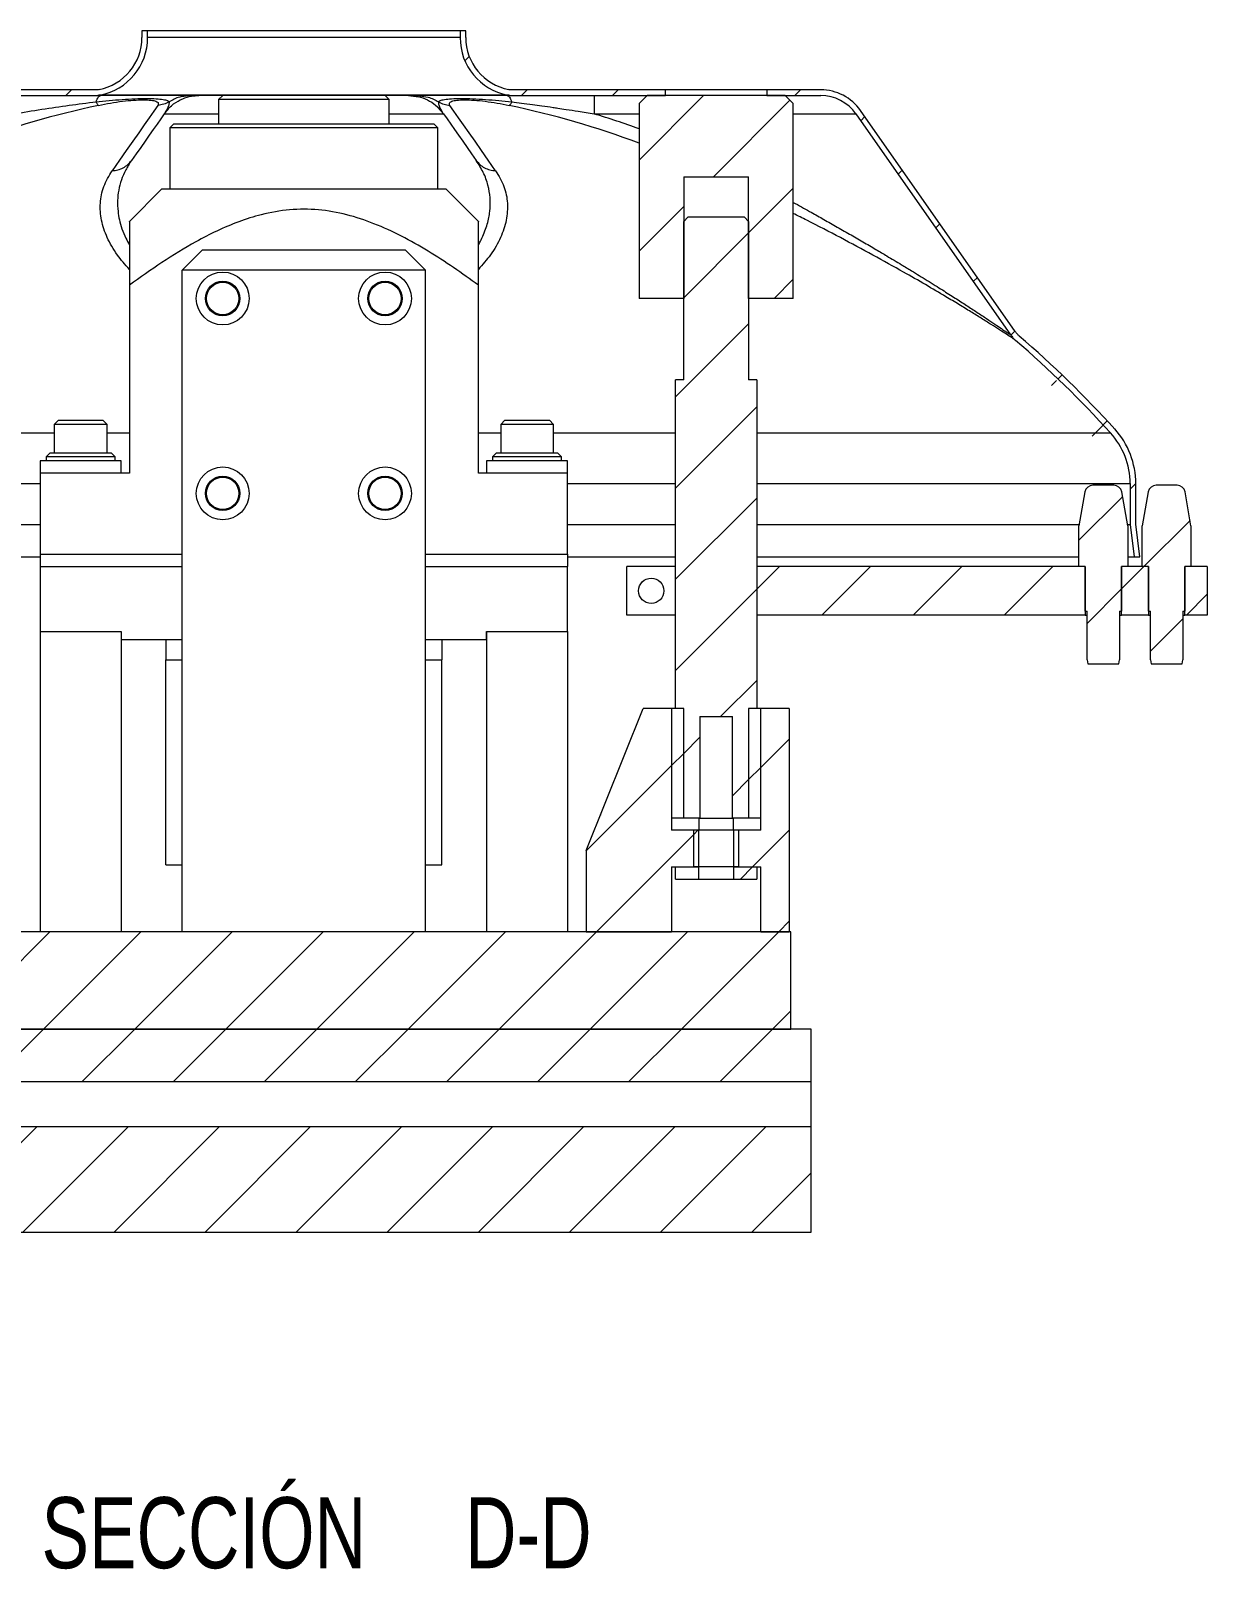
# Model space of a CAD drawing. Header units: millimetres. Extents: x -21 to 4031, y 177 to 2811.
# Drawn here: x 3164.3 to 3454.2, y 830.2 to 1209.2 of the extents above; entities that cross this region are included whole.
import ezdxf

# ---------------------------------------------------------------- set-up
doc = ezdxf.new("R2010")
doc.units = ezdxf.units.MM
doc.styles.add('SLDTEXTSTYLE0', font='TXT', dxfattribs={"width": 0.75})
pattern_1 = [(45, (-1206.173, -828.564), (-11.22532, 11.22532), [])]

# ---------------------------------------------------------------- blocks, each defined once
blk = doc.blocks.new('SW_NOTE_5')
at = {"color": 0, "linetype": 'Continuous', "lineweight": 0, "char_height": 3.5, "attachment_point": 2, "style": 'SLDTEXTSTYLE0'}
for s, insert in [('SECCIÓN', (10.445, 4.512)), ('D-D', (26.44, 4.512))]:
    blk.add_mtext(s, dxfattribs=dict(at, insert=insert))

msp = doc.modelspace()

# ---------------------------------------------------------------- hatches: boundary and pattern name
at = {"linetype": 'Continuous', "lineweight": 0}
h = msp.add_hatch(dxfattribs=at)
h.set_pattern_fill('ANSI31', scale=5, style=0)
h.set_pattern_definition(pattern_1)
edge = h.paths.add_edge_path(flags=0)
edge.add_spline(control_points=[(3056.33, 1135.12), (3056.19, 1134.91), (3056.03, 1134.72), (3055.87, 1134.54), (3055.78, 1134.45), (3055.7, 1134.35), (3055.61, 1134.27), (3055.52, 1134.18), (3055.42, 1134.09), (3055.33, 1134.01)], knot_values=[0, 0, 0, 0, 0.000739, 0.000739, 0.000739, 0.001113, 0.001113, 0.001113, 0.001489, 0.001489, 0.001489, 0.001489], weights=[1, 1, 1, 1, 1, 1, 1, 1, 1, 1], degree=3, periodic=0)
edge.add_arc((3231.62, 929.51), 270, 130.764, 137.7314)
edge.add_arc((3046.62, 1097.67), 20, 137.7314, 180)
edge.add_line((3026.62, 1097.67), (3026.62, 1087.67))
edge.add_line((3026.62, 1087.67), (3025.62, 1079.67))
edge.add_line((3025.62, 1079.67), (3027.04, 1079.67))
edge.add_line((3027.04, 1079.67), (3028.02, 1087.58))
edge.add_line((3028.02, 1087.58), (3028.02, 1097.67))
edge.add_arc((3046.62, 1097.67), 18.6, 137.7314, 180, ccw=False)
edge.add_arc((3231.62, 929.51), 268.6, 130.764, 137.7314, ccw=False)
edge.add_spline(control_points=[(3056.24, 1132.95), (3056.47, 1133.15), (3056.69, 1133.36), (3056.9, 1133.59), (3057, 1133.7), (3057.1, 1133.82), (3057.2, 1133.94), (3057.29, 1134.06), (3057.38, 1134.19), (3057.47, 1134.31)], knot_values=[0, 0, 0, 0, 0.000912, 0.000912, 0.000912, 0.001373, 0.001373, 0.001373, 0.001837, 0.001837, 0.001837, 0.001837], weights=[1, 1, 1, 1, 1, 1, 1, 1, 1, 1], degree=3, periodic=0)
edge.add_line((3057.47, 1134.31), (3095.59, 1188.75))
edge.add_arc((3104.27, 1182.67), 10.6, 90, 145, ccw=False)
edge.add_line((3104.27, 1193.27), (3180.84, 1193.27))
edge.add_arc((3231.62, 929.51), 268.6, 100.7734, 100.8994, ccw=False)
edge.add_arc((3178.72, 1207.53), 14.4, 280.7734, 360)
edge.add_line((3193.12, 1207.53), (3193.12, 1209.22))
edge.add_line((3193.12, 1209.22), (3191.72, 1209.22))
edge.add_line((3191.72, 1209.22), (3191.72, 1207.53))
edge.add_arc((3178.72, 1207.53), 13, 280.7734, 360, ccw=False)
edge.add_arc((3231.62, 929.51), 270, 100.7734, 100.8711)
edge.add_line((3180.7, 1194.67), (3104.27, 1194.67))
edge.add_arc((3104.27, 1182.67), 12, 90, 145)
edge.add_line((3094.44, 1189.55), (3056.33, 1135.12))
h = msp.add_hatch(dxfattribs=at)
h.set_pattern_fill('ANSI31', scale=5, style=0)
h.set_pattern_definition(pattern_1)
edge = h.paths.add_edge_path(flags=0)
edge.add_line((3271.52, 1207.53), (3271.52, 1209.22))
edge.add_line((3271.52, 1209.22), (3270.12, 1209.22))
edge.add_line((3270.12, 1209.22), (3270.12, 1207.53))
edge.add_arc((3284.52, 1207.53), 14.4, 180, 259.2266)
edge.add_arc((3231.62, 929.51), 268.6, 79.1006, 79.2266, ccw=False)
edge.add_line((3282.41, 1193.27), (3320.72, 1193.27))
edge.add_line((3320.72, 1193.27), (3320.72, 1194.67))
edge.add_line((3320.72, 1194.67), (3282.55, 1194.67))
edge.add_arc((3231.62, 929.51), 270, 79.1289, 79.2266)
edge.add_arc((3284.52, 1207.53), 13, 180, 259.2266, ccw=False)
h = msp.add_hatch(dxfattribs=at)
h.set_pattern_fill('ANSI31', scale=5, style=0)
h.set_pattern_definition(pattern_1)
edge = h.paths.add_edge_path(flags=0)
edge.add_line((3435.22, 1087.58), (3436.21, 1079.67))
edge.add_line((3436.21, 1079.67), (3437.62, 1079.67))
edge.add_line((3437.62, 1079.67), (3436.62, 1087.67))
edge.add_line((3436.62, 1087.67), (3436.62, 1097.67))
edge.add_arc((3416.62, 1097.67), 20, 0, 42.2686)
edge.add_arc((3231.62, 929.51), 270, 42.2686, 49.2357)
edge.add_spline(control_points=[(3407.92, 1134.01), (3407.73, 1134.17), (3407.56, 1134.35), (3407.39, 1134.53), (3407.31, 1134.62), (3407.23, 1134.72), (3407.15, 1134.81), (3407.07, 1134.91), (3406.99, 1135.01), (3406.92, 1135.11)], knot_values=[0, 0, 0, 0, 0.000739, 0.000739, 0.000739, 0.001113, 0.001113, 0.001113, 0.001489, 0.001489, 0.001489, 0.001489], weights=[1, 1, 1, 1, 1, 1, 1, 1, 1, 1], degree=3, periodic=0)
edge.add_line((3406.92, 1135.11), (3368.81, 1189.55))
edge.add_arc((3358.98, 1182.67), 12, 35, 90)
edge.add_line((3358.98, 1194.67), (3345.72, 1194.67))
edge.add_line((3345.72, 1194.67), (3345.72, 1193.27))
edge.add_line((3345.72, 1193.27), (3358.98, 1193.27))
edge.add_arc((3358.98, 1182.67), 10.6, 35, 90, ccw=False)
edge.add_line((3367.66, 1188.75), (3405.78, 1134.31))
edge.add_spline(control_points=[(3405.78, 1134.31), (3405.95, 1134.06), (3406.14, 1133.82), (3406.34, 1133.6), (3406.45, 1133.48), (3406.55, 1133.37), (3406.66, 1133.27), (3406.77, 1133.16), (3406.89, 1133.05), (3407.01, 1132.95)], knot_values=[0, 0, 0, 0, 0.000912, 0.000912, 0.000912, 0.001373, 0.001373, 0.001373, 0.001837, 0.001837, 0.001837, 0.001837], weights=[1, 1, 1, 1, 1, 1, 1, 1, 1, 1], degree=3, periodic=0)
edge.add_arc((3231.62, 929.51), 268.6, 42.2686, 49.2357, ccw=False)
edge.add_arc((3416.62, 1097.67), 18.6, 0, 42.2686, ccw=False)
edge.add_line((3435.22, 1097.67), (3435.22, 1087.58))
h = msp.add_hatch(dxfattribs=at)
h.set_pattern_fill('ANSI31', scale=5, style=0)
h.set_pattern_definition(pattern_1)
h.paths.add_polyline_path([(3352.22, 1191.27), (3350.22, 1193.27), (3316.22, 1193.27), (3314.22, 1191.27), (3314.22, 1143.27), (3325.22, 1143.27), (3325.22, 1173.27), (3341.22, 1173.27), (3341.22, 1143.27), (3352.22, 1143.27)], flags=0)
h = msp.add_hatch(dxfattribs=at)
h.set_pattern_fill('ANSI31', scale=5, style=0)
h.set_pattern_definition(pattern_1)
h.paths.add_polyline_path([(3341.22, 1162.27), (3340.22, 1163.27), (3326.22, 1163.27), (3325.22, 1162.27), (3325.22, 1123.27), (3323.22, 1123.27), (3323.22, 1042.27), (3325.22, 1042.27), (3325.22, 1015.27), (3329.22, 1015.27), (3329.22, 1040.27), (3337.22, 1040.27), (3337.22, 1015.27), (3341.22, 1015.27), (3341.22, 1042.27), (3343.22, 1042.27), (3343.22, 1123.27), (3341.22, 1123.27)], flags=0)
h = msp.add_hatch(dxfattribs=at)
h.set_pattern_fill('ANSI31', scale=5, style=0)
h.set_pattern_definition(pattern_1)
edge = h.paths.add_edge_path(flags=0)
edge.add_line((3431.18, 1097.27), (3426.07, 1097.27))
edge.add_arc((3426.07, 1095.27), 2, 90, 170)
edge.add_line((3424.1, 1095.62), (3422.62, 1087.27))
edge.add_line((3422.62, 1087.27), (3422.62, 1077.27))
edge.add_line((3422.62, 1077.27), (3424.12, 1077.27))
edge.add_line((3424.12, 1077.27), (3424.12, 1066.27))
edge.add_line((3424.12, 1066.27), (3424.62, 1066.27))
edge.add_line((3424.62, 1066.27), (3424.62, 1054.27))
edge.add_line((3424.62, 1054.27), (3424.8, 1053.27))
edge.add_line((3424.8, 1053.27), (3432.45, 1053.27))
edge.add_line((3432.45, 1053.27), (3432.62, 1054.27))
edge.add_line((3432.62, 1054.27), (3432.62, 1066.27))
edge.add_line((3432.62, 1066.27), (3433.12, 1066.27))
edge.add_line((3433.12, 1066.27), (3433.12, 1077.27))
edge.add_line((3433.12, 1077.27), (3434.62, 1077.27))
edge.add_line((3434.62, 1077.27), (3434.62, 1087.27))
edge.add_line((3434.62, 1087.27), (3433.15, 1095.62))
edge.add_arc((3431.18, 1095.27), 2, 10, 90)
h = msp.add_hatch(dxfattribs=at)
h.set_pattern_fill('ANSI31', scale=5, style=0)
h.set_pattern_definition(pattern_1)
edge = h.paths.add_edge_path(flags=0)
edge.add_line((3446.78, 1097.27), (3441.67, 1097.27))
edge.add_arc((3441.67, 1095.27), 2, 90, 170)
edge.add_line((3439.7, 1095.62), (3438.22, 1087.27))
edge.add_line((3438.22, 1087.27), (3438.22, 1077.27))
edge.add_line((3438.22, 1077.27), (3439.72, 1077.27))
edge.add_line((3439.72, 1077.27), (3439.72, 1066.27))
edge.add_line((3439.72, 1066.27), (3440.22, 1066.27))
edge.add_line((3440.22, 1066.27), (3440.22, 1054.27))
edge.add_line((3440.22, 1054.27), (3440.4, 1053.27))
edge.add_line((3440.4, 1053.27), (3448.05, 1053.27))
edge.add_line((3448.05, 1053.27), (3448.22, 1054.27))
edge.add_line((3448.22, 1054.27), (3448.22, 1066.27))
edge.add_line((3448.22, 1066.27), (3448.72, 1066.27))
edge.add_line((3448.72, 1066.27), (3448.72, 1077.27))
edge.add_line((3448.72, 1077.27), (3450.22, 1077.27))
edge.add_line((3450.22, 1077.27), (3450.22, 1087.27))
edge.add_line((3450.22, 1087.27), (3448.75, 1095.62))
edge.add_arc((3446.78, 1095.27), 2, 10, 90)
h = msp.add_hatch(dxfattribs=at)
h.set_pattern_fill('ANSI31', scale=5, style=0)
h.set_pattern_definition(pattern_1)
h.paths.add_polyline_path([(3424.12, 1077.27), (3343.22, 1077.27), (3343.22, 1065.27), (3424.12, 1065.27)], flags=0)
h = msp.add_hatch(dxfattribs=at)
h.set_pattern_fill('ANSI31', scale=5, style=0)
h.set_pattern_definition(pattern_1)
h.paths.add_polyline_path([(3439.72, 1065.27), (3439.72, 1077.27), (3433.12, 1077.27), (3433.12, 1065.27)], flags=0)
h = msp.add_hatch(dxfattribs=at)
h.set_pattern_fill('ANSI31', scale=5, style=0)
h.set_pattern_definition(pattern_1)
h.paths.add_polyline_path([(3454.22, 1065.27), (3454.22, 1077.27), (3448.72, 1077.27), (3448.72, 1065.27)], flags=0)
h = msp.add_hatch(dxfattribs=at)
h.set_pattern_fill('ANSI31', scale=5, style=0)
h.set_pattern_definition(pattern_1)
h.paths.add_polyline_path([(3327.72, 1003.27), (3327.72, 1012.27), (3322.22, 1012.27), (3322.22, 1042.27), (3315.22, 1042.27), (3301.22, 1007.27), (3301.22, 987.27), (3322.22, 987.27), (3322.22, 1003.27)], flags=0)
h = msp.add_hatch(dxfattribs=at)
h.set_pattern_fill('ANSI31', scale=5, style=0)
h.set_pattern_definition(pattern_1)
h.paths.add_polyline_path([(3325.22, 1042.27), (3322.22, 1042.27), (3322.22, 1015.27), (3325.22, 1015.27)], flags=0)
h = msp.add_hatch(dxfattribs=at)
h.set_pattern_fill('ANSI31', scale=5, style=0)
h.set_pattern_definition(pattern_1)
h.paths.add_polyline_path([(3351.22, 987.27), (3351.22, 1042.27), (3344.22, 1042.27), (3344.22, 1012.27), (3338.72, 1012.27), (3338.72, 1003.27), (3344.22, 1003.27), (3344.22, 987.27)], flags=0)
h = msp.add_hatch(dxfattribs=at)
h.set_pattern_fill('ANSI31', scale=5, style=0)
h.set_pattern_definition(pattern_1)
h.paths.add_polyline_path([(3341.22, 1015.27), (3344.22, 1015.27), (3344.22, 1042.27), (3341.22, 1042.27)], flags=0)
h = msp.add_hatch(dxfattribs=at)
h.set_pattern_fill('ANSI31', scale=5, style=0)
h.set_pattern_definition(pattern_1)
h.paths.add_polyline_path([(3328.97, 1015.27), (3322.22, 1015.27), (3322.22, 1012.27), (3328.97, 1012.27)], flags=0)
h = msp.add_hatch(dxfattribs=at)
h.set_pattern_fill('ANSI31', scale=5, style=0)
h.set_pattern_definition(pattern_1)
h.paths.add_polyline_path([(3327.72, 1012.27), (3327.72, 1003.27), (3328.97, 1003.27), (3328.97, 1012.27)], flags=0)
h = msp.add_hatch(dxfattribs=at)
h.set_pattern_fill('ANSI31', scale=5, style=0)
h.set_pattern_definition(pattern_1)
h.paths.add_polyline_path([(3343.22, 1000.27), (3343.22, 1003.27), (3337.47, 1003.27), (3337.47, 1000.27)], flags=0)
h = msp.add_hatch(dxfattribs=at)
h.set_pattern_fill('ANSI31', scale=5, style=0)
h.set_pattern_definition(pattern_1)
h.paths.add_polyline_path([(3111.62, 987.27), (3111.62, 963.27), (3351.62, 963.27), (3351.62, 987.27)], flags=0)
h = msp.add_hatch(dxfattribs=at)
h.set_pattern_fill('ANSI31', scale=5, style=0)
h.set_pattern_definition(pattern_1)
h.paths.add_polyline_path([(3356.62, 950.27), (3356.62, 963.27), (3106.62, 963.27), (3106.62, 950.27)], flags=0)
h = msp.add_hatch(dxfattribs=at)
h.set_pattern_fill('ANSI31', scale=5, style=0)
h.set_pattern_definition(pattern_1)
h.paths.add_polyline_path([(3106.62, 939.27), (3106.62, 913.27), (3356.62, 913.27), (3356.62, 939.27)], flags=0)

# ---------------------------------------------------------------- linework, layer by layer
at = {"color": 7, "linetype": 'Continuous', "lineweight": 15}
for p, q in [((3191.72, 1209.22), (3191.72, 1207.53)), ((3193.12, 1209.22), (3191.72, 1209.22)), ((3193.12, 1207.53), (3193.12, 1209.22)), ((3270.12, 1209.22), (3193.12, 1209.22)), ((3270.12, 1209.22), (3270.12, 1207.53)), ((3271.52, 1209.22), (3270.12, 1209.22)), ((3271.52, 1207.53), (3271.52, 1209.22)), ((3270.12, 1207.53), (3193.12, 1207.53)), ((3180.7, 1194.67), (3104.27, 1194.67)), ((3320.72, 1194.67), (3282.55, 1194.67)), ((3320.72, 1193.27), (3320.72, 1194.67)), ((3345.72, 1194.67), (3320.72, 1194.67)), ((3345.72, 1194.67), (3345.72, 1193.27)), ((3358.98, 1194.67), (3345.72, 1194.67)), ((3104.27, 1193.27), (3180.84, 1193.27)), ((3282.41, 1193.27), (3180.84, 1193.27)), ((3281.83, 1193.38), (3181.42, 1193.38)), ((3204.23, 1193.27), (3203.12, 1193.24)), ((3205.87, 1193.27), (3203.53, 1192.99)), ((3211.62, 1193.27), (3210.62, 1192.27)), ((3210.62, 1192.27), (3210.62, 1186.27)), ((3231.62, 1192.27), (3210.62, 1192.27)), ((3252.62, 1192.27), (3231.62, 1192.27)), ((3252.62, 1192.27), (3251.62, 1193.27)), ((3252.62, 1186.27), (3252.62, 1192.27)), ((3257.38, 1193.27), (3259.88, 1192.97)), ((3260.13, 1193.24), (3258.59, 1193.27)), ((3264.66, 1190.31), (3266.06, 1188.75)), ((3282.41, 1193.27), (3320.72, 1193.27)), ((3316.22, 1193.27), (3314.22, 1191.27)), ((3314.22, 1191.27), (3314.22, 1143.27)), ((3350.22, 1193.27), (3316.22, 1193.27)), ((3345.72, 1193.27), (3358.98, 1193.27)), ((3352.22, 1191.27), (3350.22, 1193.27)), ((3352.22, 1143.27), (3352.22, 1191.27)), ((3198.24, 1189.92), (3197.19, 1188.75)), ((3197.27, 1188.87), (3197.19, 1188.75)), ((3199.62, 1186.27), (3198.62, 1185.27)), ((3199.62, 1186.27), (3231.62, 1186.27)), ((3231.62, 1186.27), (3263.62, 1186.27)), ((3264.62, 1185.27), (3263.62, 1186.27)), ((3266.06, 1188.75), (3265.98, 1188.88)), ((3367.66, 1188.75), (3405.78, 1134.31)), ((3406.92, 1135.12), (3368.81, 1189.55)), ((3198.62, 1185.27), (3198.62, 1170.27)), ((3231.62, 1185.27), (3198.62, 1185.27)), ((3264.62, 1185.27), (3231.62, 1185.27)), ((3264.62, 1170.27), (3264.62, 1185.27)), ((3325.22, 1173.27), (3341.22, 1173.27)), ((3325.22, 1173.27), (3325.22, 1143.27)), ((3341.22, 1143.27), (3341.22, 1173.27)), ((3196.62, 1170.27), (3188.62, 1162.27)), ((3196.62, 1170.27), (3231.62, 1170.27)), ((3231.62, 1170.27), (3266.62, 1170.27)), ((3274.62, 1162.27), (3266.62, 1170.27)), ((3326.22, 1163.27), (3325.22, 1162.27)), ((3325.22, 1123.27), (3325.22, 1162.27)), ((3340.22, 1163.27), (3326.22, 1163.27)), ((3341.22, 1162.27), (3340.22, 1163.27)), ((3341.22, 1162.27), (3341.22, 1123.27)), ((3206.62, 1155.27), (3201.62, 1150.27)), ((3206.62, 1155.27), (3256.62, 1155.27)), ((3261.62, 1150.27), (3256.62, 1155.27)), ((3261.62, 1150.27), (3201.62, 1150.27)), ((3201.62, 987.27), (3201.62, 1150.27)), ((3261.62, 987.27), (3261.62, 1150.27)), ((3188.62, 1146.54), (3188.62, 1100.27)), ((3274.62, 1100.27), (3274.62, 1146.54)), ((3325.22, 1143.27), (3314.22, 1143.27)), ((3352.22, 1143.27), (3341.22, 1143.27)), ((3323.22, 1042.27), (3323.22, 1123.27)), ((3325.22, 1123.27), (3323.22, 1123.27)), ((3343.22, 1123.27), (3341.22, 1123.27)), ((3343.22, 1123.27), (3343.22, 1042.27)), ((3171.12, 1113.27), (3170.12, 1112.27)), ((3170.12, 1112.27), (3170.12, 1105.27)), ((3170.19, 1112.27), (3170.12, 1112.27)), ((3183.12, 1112.27), (3170.19, 1112.27)), ((3171.12, 1113.27), (3182.12, 1113.27)), ((3183.12, 1112.27), (3182.12, 1113.27)), ((3183.12, 1105.27), (3183.12, 1112.27)), ((3281.12, 1113.27), (3280.12, 1112.27)), ((3280.12, 1112.27), (3280.12, 1105.27)), ((3280.19, 1112.27), (3280.12, 1112.27)), ((3293.12, 1112.27), (3280.19, 1112.27)), ((3281.12, 1113.27), (3292.12, 1113.27)), ((3293.12, 1112.27), (3292.12, 1113.27)), ((3293.12, 1105.27), (3293.12, 1112.27)), ((3166.62, 1103.27), (3166.62, 1100.27)), ((3180.28, 1103.27), (3166.62, 1103.27)), ((3169.12, 1105.27), (3168.12, 1104.27)), ((3168.12, 1104.27), (3168.12, 1103.27)), ((3185.12, 1104.27), (3168.12, 1104.27)), ((3169.12, 1105.27), (3184.12, 1105.27)), ((3186.62, 1103.27), (3180.28, 1103.27)), ((3185.12, 1104.27), (3184.12, 1105.27)), ((3185.12, 1103.27), (3185.12, 1104.27)), ((3186.62, 1100.27), (3186.62, 1103.27)), ((3276.62, 1103.27), (3276.62, 1100.27)), ((3290.28, 1103.27), (3276.62, 1103.27)), ((3279.12, 1105.27), (3278.12, 1104.27)), ((3278.12, 1104.27), (3278.12, 1103.27)), ((3295.12, 1104.27), (3278.12, 1104.27)), ((3279.12, 1105.27), (3294.12, 1105.27)), ((3296.62, 1103.27), (3290.28, 1103.27)), ((3295.12, 1104.27), (3294.12, 1105.27)), ((3295.12, 1103.27), (3295.12, 1104.27)), ((3296.62, 1100.27), (3296.62, 1103.27)), ((3166.62, 1100.27), (3166.62, 1080.27)), ((3188.62, 1100.27), (3166.62, 1100.27)), ((3296.62, 1100.27), (3274.62, 1100.27)), ((3296.62, 1080.27), (3296.62, 1100.27)), ((3424.1, 1095.62), (3422.62, 1087.27)), ((3431.18, 1097.27), (3426.07, 1097.27)), ((3434.62, 1087.27), (3433.15, 1095.62)), ((3435.22, 1097.67), (3435.22, 1087.58)), ((3436.62, 1087.67), (3436.62, 1097.67)), ((3439.7, 1095.62), (3438.22, 1087.27)), ((3446.78, 1097.27), (3441.67, 1097.27)), ((3450.22, 1087.27), (3448.75, 1095.62)), ((3437.62, 1079.67), (3436.62, 1087.67)), ((3140.02, 1087.58), (3166.62, 1087.58)), ((3296.62, 1087.58), (3323.22, 1087.58)), ((3343.22, 1087.58), (3422.68, 1087.58)), ((3422.62, 1077.27), (3422.62, 1087.27)), ((3434.57, 1087.58), (3435.22, 1087.58)), ((3434.62, 1087.27), (3434.62, 1077.27)), ((3435.22, 1087.58), (3436.21, 1079.67)), ((3438.22, 1077.27), (3438.22, 1087.27)), ((3450.22, 1087.27), (3450.22, 1077.27)), ((3166.62, 1080.27), (3166.62, 1077.27)), ((3166.62, 1080.27), (3201.62, 1080.27)), ((3261.62, 1080.27), (3296.62, 1080.27)), ((3296.62, 1080.27), (3296.62, 1077.27)), ((3140.02, 1079.67), (3166.62, 1079.67)), ((3166.62, 1077.27), (3201.62, 1077.27)), ((3166.62, 1077.27), (3166.62, 1061.27)), ((3261.62, 1077.27), (3296.62, 1077.27)), ((3296.62, 1079.67), (3323.22, 1079.67)), ((3296.62, 1061.27), (3296.62, 1077.27)), ((3311.22, 1065.27), (3311.22, 1077.27)), ((3323.22, 1077.27), (3311.22, 1077.27)), ((3343.22, 1079.67), (3422.62, 1079.67)), ((3343.22, 1077.27), (3343.22, 1065.27)), ((3424.12, 1077.27), (3343.22, 1077.27)), ((3424.12, 1077.27), (3422.62, 1077.27)), ((3424.12, 1066.27), (3424.12, 1077.27)), ((3424.12, 1077.27), (3424.12, 1065.27)), ((3434.62, 1077.27), (3433.12, 1077.27)), ((3433.12, 1077.27), (3433.12, 1066.27)), ((3433.12, 1065.27), (3433.12, 1077.27)), ((3439.72, 1077.27), (3433.12, 1077.27)), ((3434.62, 1079.67), (3436.21, 1079.67)), ((3436.21, 1079.67), (3437.62, 1079.67)), ((3439.72, 1077.27), (3438.22, 1077.27)), ((3439.72, 1066.27), (3439.72, 1077.27)), ((3439.72, 1077.27), (3439.72, 1065.27)), ((3450.22, 1077.27), (3448.72, 1077.27)), ((3448.72, 1077.27), (3448.72, 1066.27)), ((3448.72, 1065.27), (3448.72, 1077.27)), ((3454.22, 1077.27), (3448.72, 1077.27)), ((3454.22, 1077.27), (3454.22, 1065.27)), ((3323.22, 1065.27), (3311.22, 1065.27)), ((3424.12, 1065.27), (3343.22, 1065.27)), ((3424.12, 1066.27), (3424.62, 1066.27)), ((3424.12, 1065.27), (3424.62, 1065.27)), ((3424.62, 1054.27), (3424.62, 1066.27)), ((3432.62, 1066.27), (3433.12, 1066.27)), ((3432.62, 1066.27), (3432.62, 1054.27)), ((3432.62, 1065.27), (3433.12, 1065.27)), ((3439.72, 1065.27), (3433.12, 1065.27)), ((3439.72, 1066.27), (3440.22, 1066.27)), ((3439.72, 1065.27), (3440.22, 1065.27)), ((3440.22, 1054.27), (3440.22, 1066.27)), ((3448.22, 1066.27), (3448.72, 1066.27)), ((3448.22, 1066.27), (3448.22, 1054.27)), ((3448.22, 1065.27), (3448.72, 1065.27)), ((3454.22, 1065.27), (3448.72, 1065.27)), ((3166.62, 1061.27), (3186.62, 1061.27)), ((3166.62, 1061.27), (3166.62, 987.27)), ((3186.62, 1061.27), (3186.62, 1059.27)), ((3186.62, 1061.27), (3186.62, 987.27)), ((3276.62, 1061.27), (3296.62, 1061.27)), ((3276.62, 1059.27), (3276.62, 1061.27)), ((3276.62, 1061.27), (3276.62, 987.27)), ((3296.62, 1061.27), (3296.62, 987.27)), ((3186.62, 1059.27), (3201.62, 1059.27)), ((3197.62, 1059.27), (3197.62, 1054.27)), ((3261.62, 1059.27), (3276.62, 1059.27)), ((3265.62, 1059.27), (3265.62, 1054.27)), ((3197.62, 1054.27), (3201.62, 1054.27)), ((3197.62, 1003.77), (3197.62, 1054.27)), ((3261.62, 1054.27), (3265.62, 1054.27)), ((3265.62, 1003.77), (3265.62, 1054.27)), ((3424.62, 1054.27), (3424.8, 1053.27)), ((3432.45, 1053.27), (3432.62, 1054.27)), ((3440.22, 1054.27), (3440.4, 1053.27)), ((3448.05, 1053.27), (3448.22, 1054.27)), ((3424.8, 1053.27), (3432.45, 1053.27)), ((3440.4, 1053.27), (3448.05, 1053.27)), ((3301.22, 1007.27), (3315.22, 1042.27)), ((3322.22, 1042.27), (3315.22, 1042.27)), ((3322.22, 1042.27), (3322.22, 1012.27)), ((3322.22, 1042.27), (3322.22, 1015.27)), ((3325.22, 1042.27), (3322.22, 1042.27)), ((3325.22, 1042.27), (3323.22, 1042.27)), ((3325.22, 1015.27), (3325.22, 1042.27)), ((3343.22, 1042.27), (3341.22, 1042.27)), ((3341.22, 1042.27), (3341.22, 1015.27)), ((3344.22, 1042.27), (3341.22, 1042.27)), ((3344.22, 1012.27), (3344.22, 1042.27)), ((3351.22, 1042.27), (3344.22, 1042.27)), ((3344.22, 1015.27), (3344.22, 1042.27)), ((3351.22, 1042.27), (3351.22, 987.27)), ((3329.22, 1040.27), (3337.22, 1040.27)), ((3329.22, 1040.27), (3329.22, 1015.27)), ((3337.22, 1015.27), (3337.22, 1040.27)), ((3304.89, 1016.43), (3304.72, 1016.27)), ((3304.72, 1016.27), (3304.72, 1016.02)), ((3304.82, 1016.27), (3304.72, 1016.27)), ((3322.22, 1015.27), (3322.22, 1012.27)), ((3328.97, 1015.27), (3322.22, 1015.27)), ((3325.22, 1015.27), (3322.22, 1015.27)), ((3327.72, 1012.27), (3322.22, 1012.27)), ((3328.97, 1012.27), (3322.22, 1012.27)), ((3329.22, 1015.27), (3325.22, 1015.27)), ((3328.97, 1012.27), (3327.72, 1012.27)), ((3327.72, 1003.27), (3327.72, 1012.27)), ((3328.97, 1015.27), (3328.97, 1012.27)), ((3328.97, 1003.27), (3328.97, 1012.27)), ((3337.47, 1012.27), (3328.97, 1012.27)), ((3329.22, 1015.27), (3337.22, 1015.27)), ((3341.22, 1015.27), (3337.22, 1015.27)), ((3337.47, 1012.27), (3337.47, 1015.27)), ((3344.22, 1015.27), (3337.47, 1015.27)), ((3337.47, 1012.27), (3337.47, 1003.27)), ((3338.72, 1012.27), (3337.47, 1012.27)), ((3344.22, 1012.27), (3337.47, 1012.27)), ((3338.72, 1012.27), (3338.72, 1003.27)), ((3344.22, 1012.27), (3338.72, 1012.27)), ((3344.22, 1015.27), (3341.22, 1015.27)), ((3344.22, 1012.27), (3344.22, 1015.27)), ((3301.22, 1007.27), (3301.22, 987.27)), ((3197.62, 1003.77), (3201.62, 1003.77)), ((3261.62, 1003.77), (3265.62, 1003.77)), ((3322.22, 1003.27), (3327.72, 1003.27)), ((3322.22, 1003.27), (3322.22, 987.27)), ((3323.22, 1000.27), (3323.22, 1003.27)), ((3323.22, 1003.27), (3328.97, 1003.27)), ((3328.97, 1003.27), (3327.72, 1003.27)), ((3337.47, 1003.27), (3328.97, 1003.27)), ((3328.97, 1000.27), (3328.97, 1003.27)), ((3338.72, 1003.27), (3337.47, 1003.27)), ((3337.47, 1003.27), (3337.47, 1000.27)), ((3337.47, 1003.27), (3343.22, 1003.27)), ((3338.72, 1003.27), (3344.22, 1003.27)), ((3343.22, 1003.27), (3343.22, 1000.27)), ((3344.22, 987.27), (3344.22, 1003.27)), ((3323.22, 1000.27), (3328.97, 1000.27)), ((3328.97, 1000.27), (3337.47, 1000.27)), ((3337.47, 1000.27), (3343.22, 1000.27)), ((3351.62, 987.27), (3111.62, 987.27)), ((3301.22, 987.27), (3322.22, 987.27)), ((3344.22, 987.27), (3351.22, 987.27)), ((3351.62, 963.27), (3351.62, 987.27)), ((3356.62, 963.27), (3106.62, 963.27)), ((3111.62, 963.27), (3351.62, 963.27)), ((3356.62, 950.27), (3356.62, 963.27)), ((3356.62, 950.27), (3106.62, 950.27)), ((3356.62, 939.27), (3356.62, 950.27)), ((3106.62, 939.27), (3356.62, 939.27)), ((3356.62, 913.27), (3356.62, 939.27)), ((3106.62, 913.27), (3356.62, 913.27))]:
    msp.add_line(p, q, dxfattribs=at)
at = {"color": 8, "linetype": 'Continuous', "lineweight": 15}
for p, q in [((3197.19, 1188.75), (3210.62, 1188.75)), ((3252.62, 1188.75), (3266.06, 1188.75)), ((3303.14, 1188.75), (3314.22, 1188.75)), ((3352.22, 1188.75), (3367.66, 1188.75)), ((3140.02, 1110.18), (3170.12, 1110.18)), ((3183.12, 1110.18), (3188.62, 1110.18)), ((3274.62, 1110.18), (3280.12, 1110.18)), ((3293.12, 1110.18), (3323.22, 1110.18)), ((3343.22, 1110.18), (3430.39, 1110.18)), ((3140.02, 1097.67), (3166.62, 1097.67)), ((3296.62, 1097.67), (3323.22, 1097.67)), ((3343.22, 1097.67), (3435.22, 1097.67))]:
    msp.add_line(p, q, dxfattribs=at)
at = {"color": 7, "linetype": 'Continuous', "lineweight": 15, "flags": 128}
for points in [[(3195.65, 1190.84), (3194.64, 1189.4), (3193.52, 1187.79), (3192.28, 1186.02), (3190.92, 1184.08), (3189.45, 1181.99), (3187.87, 1179.73), (3186.18, 1177.31), (3184.38, 1174.74)], [(3278.87, 1174.74), (3277.07, 1177.31), (3275.38, 1179.73), (3273.8, 1181.99), (3272.33, 1184.08), (3270.97, 1186.02), (3269.73, 1187.79), (3268.61, 1189.4), (3267.6, 1190.84)], [(3197.19, 1188.75), (3196.34, 1187.53), (3195.44, 1186.25), (3194.5, 1184.91), (3193.51, 1183.5), (3192.48, 1182.03), (3191.41, 1180.5), (3190.3, 1178.91), (3189.14, 1177.25)], [(3266.06, 1188.75), (3266.91, 1187.53), (3267.81, 1186.25), (3268.75, 1184.91), (3269.74, 1183.5), (3270.76, 1182.03), (3271.84, 1180.5), (3272.95, 1178.91), (3274.11, 1177.25)]]:
    msp.add_lwpolyline(points, dxfattribs=at)
at = {"color": 7, "linetype": 'Continuous', "lineweight": 15}
for centre, radius in [((3211.62, 1143.27), 6.5), ((3251.62, 1143.27), 6.5), ((3211.62, 1143.27), 4.25), ((3211.62, 1143.27), 4), ((3251.62, 1143.27), 4.25), ((3251.62, 1143.27), 4), ((3211.62, 1095.27), 6.5), ((3211.62, 1095.27), 4.25), ((3211.62, 1095.27), 4), ((3251.62, 1095.27), 6.5), ((3251.62, 1095.27), 4.25), ((3251.62, 1095.27), 4), ((3317.22, 1071.27), 3.12)]:
    msp.add_circle(centre, radius, dxfattribs=at)
for centre, radius, start, end in [((3178.72, 1207.53), 13, 280.7734, 0), ((3178.72, 1207.53), 14.4, 280.7734, 0), ((3284.52, 1207.53), 14.4, 180, 259.2266), ((3284.52, 1207.53), 13, 180, 259.2266), ((3231.62, 929.51), 270, 100.7734, 100.8711), ((3231.62, 929.51), 270, 79.1289, 79.2266), ((3358.98, 1182.67), 12, 35, 90), ((3231.62, 929.51), 268.6, 100.7734, 100.8994), ((3231.62, 929.51), 268.6, 79.1006, 79.2266), ((3358.98, 1182.67), 10.6, 35, 90), ((3231.62, 929.51), 270, 42.2686, 49.2357), ((3231.62, 929.51), 268.6, 42.2686, 49.2357), ((3416.62, 1097.67), 20, 0, 42.2686), ((3416.62, 1097.67), 18.6, 0, 42.2686), ((3426.07, 1095.27), 2, 90, 170), ((3431.18, 1095.27), 2, 10, 90), ((3441.67, 1095.27), 2, 90, 170), ((3446.78, 1095.27), 2, 10, 90)]:
    msp.add_arc(centre, radius, start, end, dxfattribs=at)
at = {"color": 8, "linetype": 'Continuous', "lineweight": 15}
for centre, radius, start, end in [((3229.1, 965.66), 230.26, 102.0538, 110.3515), ((3234.14, 965.66), 230.26, 69.6485, 77.9462), ((3235.19, 965.29), 233.56, 70.2221, 73.0867)]:
    msp.add_arc(centre, radius, start, end, dxfattribs=at)
at = {"color": 7, "linetype": 'Continuous', "lineweight": 15}
for points, knots in [([(3160.11, 1188.75), (3162.42, 1189.13), (3166.97, 1189.88), (3173.74, 1190.87), (3178.21, 1191.44), (3180.41, 1191.72)], [0, 0, 0, 0, 0.343817, 0.675738, 1, 1, 1, 1]), ([(3180.41, 1191.72), (3180.59, 1192.17), (3180.94, 1193.06), (3181.34, 1193.2), (3181.54, 1193.27)], [0, 0, 0, 0, 0.500001, 1, 1, 1, 1]), ([(3180.41, 1191.72), (3181.48, 1191.82), (3183.68, 1192.04), (3186.92, 1192.31), (3190.07, 1192.51), (3192.92, 1192.58), (3195.3, 1192.51), (3197.02, 1192.31), (3198.13, 1192.04), (3198.33, 1191.82), (3198.43, 1191.72)], [0, 0, 0, 0, 0.115755, 0.23716, 0.365677, 0.499946, 0.633759, 0.762117, 0.884269, 1, 1, 1, 1]), ([(3181.02, 1190.84), (3180.93, 1190.91), (3180.75, 1191.07), (3180.53, 1191.5), (3180.41, 1191.72)], [0, 0, 0, 0, 0.5000004, 1, 1, 1, 1]), ([(3181.02, 1190.84), (3182.01, 1191.04), (3183.99, 1191.44), (3186.97, 1191.88), (3189.73, 1192.15), (3192.13, 1192.25), (3194.03, 1192.15), (3195.28, 1191.87), (3195.9, 1191.44), (3195.73, 1191.04), (3195.65, 1190.84)], [0, 0, 0, 0, 0.125137, 0.250133, 0.375058, 0.500218, 0.625131, 0.750134, 0.875231, 1, 1, 1, 1]), ([(3198.43, 1191.72), (3197.99, 1191.5), (3197.11, 1191.07), (3196.14, 1190.91), (3195.65, 1190.84)], [0, 0, 0, 0, 0.4999996, 1, 1, 1, 1]), ([(3197.47, 1189.17), (3198.12, 1189.88), (3199.37, 1191.25), (3201.68, 1192.52), (3203.9, 1193.18), (3205.15, 1193.24), (3205.75, 1193.27)], [0, 0, 0, 0, 0.284095, 0.543701, 0.780509, 1, 1, 1, 1]), ([(3257.41, 1193.27), (3258.21, 1193.22), (3259.82, 1193.11), (3262.1, 1192.26), (3264.17, 1190.97), (3265.24, 1189.77), (3265.78, 1189.17)], [0, 0, 0, 0, 0.25007, 0.500021, 0.750003, 1, 1, 1, 1]), ([(3264.82, 1191.72), (3264.92, 1191.82), (3265.12, 1192.04), (3266.22, 1192.31), (3267.94, 1192.51), (3270.32, 1192.58), (3273.17, 1192.51), (3276.32, 1192.31), (3279.56, 1192.04), (3281.76, 1191.83), (3282.84, 1191.72)], [0, 0, 0, 0, 0.1157599, 0.2371283, 0.3657139, 0.4998478, 0.6337946, 0.7622792, 0.8840254, 1, 1, 1, 1]), ([(3264.82, 1191.72), (3265.26, 1191.5), (3266.13, 1191.07), (3267.11, 1190.91), (3267.6, 1190.84)], [0, 0, 0, 0, 0.4999996, 1, 1, 1, 1]), ([(3267.6, 1190.84), (3267.51, 1191.04), (3267.35, 1191.44), (3267.97, 1191.87), (3269.22, 1192.15), (3271.12, 1192.25), (3273.53, 1192.15), (3276.29, 1191.87), (3279.26, 1191.44), (3281.24, 1191.04), (3282.23, 1190.84)], [0, 0, 0, 0, 0.124991, 0.250222, 0.375203, 0.500077, 0.625225, 0.750286, 0.875292, 1, 1, 1, 1]), ([(3281.71, 1193.27), (3281.91, 1193.2), (3282.3, 1193.06), (3282.66, 1192.17), (3282.84, 1191.72)], [0, 0, 0, 0, 0.499999, 1, 1, 1, 1]), ([(3282.84, 1191.72), (3282.72, 1191.5), (3282.5, 1191.07), (3282.32, 1190.91), (3282.23, 1190.84)], [0, 0, 0, 0, 0.4999996, 1, 1, 1, 1]), ([(3282.84, 1191.72), (3283.65, 1191.62), (3285.35, 1191.41), (3287.83, 1191.08), (3290.42, 1190.72), (3292.5, 1190.42), (3294.48, 1190.13), (3296.54, 1189.82), (3299.54, 1189.35), (3301.84, 1188.97), (3303.14, 1188.75)], [0, 0, 0, 0, 0.119135, 0.249869, 0.365735, 0.500611, 0.556378, 0.658044, 0.805818, 1, 1, 1, 1]), ([(3303.14, 1193.27), (3303.14, 1193.21), (3303.14, 1193.09), (3303.14, 1192.15), (3303.14, 1190.73), (3303.14, 1189.41), (3303.14, 1188.75)], [0, 0, 0, 0, 0.25, 0.500001, 0.750001, 1, 1, 1, 1]), ([(3184.38, 1174.74), (3184.86, 1174.8), (3185.83, 1174.9), (3187.14, 1175.44), (3188.29, 1176.2), (3188.86, 1176.9), (3189.14, 1177.25)], [0, 0, 0, 0, 0.25, 0.5, 0.749999, 1, 1, 1, 1]), ([(3274.11, 1177.25), (3274.39, 1176.9), (3274.96, 1176.2), (3276.11, 1175.44), (3277.42, 1174.9), (3278.39, 1174.8), (3278.87, 1174.74)], [0, 0, 0, 0, 0.250001, 0.5, 0.75, 1, 1, 1, 1]), ([(3274.62, 1146.54), (3272.6, 1148), (3268.55, 1150.93), (3262.26, 1155.01), (3255.75, 1158.7), (3249.07, 1161.77), (3242.22, 1164.06), (3235.22, 1165.32), (3228.09, 1165.3), (3221.5, 1164.16), (3215.54, 1162.25), (3210.17, 1159.96), (3203.83, 1156.67), (3196.59, 1152.24), (3191.28, 1148.44), (3188.62, 1146.54)], [0, 0, 0, 0, 0.0785469, 0.1572408, 0.235746, 0.3140351, 0.3883148, 0.4624786, 0.5368451, 0.6112715, 0.6722513, 0.7334157, 0.7945264, 0.8972345, 1, 1, 1, 1]), ([(3188.62, 1162.19), (3188.62, 1162.21), (3188.62, 1162.28), (3188.62, 1161.7), (3188.62, 1160.57), (3188.62, 1158.57), (3188.62, 1155.5), (3188.62, 1151.3), (3188.62, 1148.12), (3188.62, 1146.54)], [0, 0, 0, 0, 0.049863, 0.169735, 0.290038, 0.410118, 0.606373, 0.803232, 1, 1, 1, 1]), ([(3274.62, 1146.54), (3274.62, 1148.12), (3274.62, 1151.3), (3274.62, 1155.5), (3274.62, 1158.57), (3274.62, 1160.57), (3274.62, 1161.7), (3274.62, 1162.28), (3274.62, 1162.21), (3274.62, 1162.19)], [0, 0, 0, 0, 0.196768, 0.393627, 0.589882, 0.709962, 0.830265, 0.950137, 1, 1, 1, 1]), ([(3405.78, 1134.31), (3405.96, 1134.07), (3406.24, 1133.7), (3406.66, 1133.26), (3406.89, 1133.05), (3407.01, 1132.95)], [0, 0, 0, 0, 0.496008, 0.747511, 1, 1, 1, 1]), ([(3407.92, 1134.01), (3407.74, 1134.18), (3407.47, 1134.43), (3407.14, 1134.81), (3407, 1135.01), (3406.92, 1135.11)], [0, 0, 0, 0, 0.496012, 0.747505, 1, 1, 1, 1])]:
    msp.add_open_spline(points, degree=3, knots=knots, dxfattribs=at)
at = {"color": 8, "linetype": 'Continuous', "lineweight": 15}
for points, knots in [([(3198.43, 1191.72), (3198.43, 1191.62), (3198.42, 1191.41), (3198.36, 1191.08), (3198.26, 1190.72), (3198.14, 1190.42), (3198.01, 1190.13), (3197.86, 1189.82), (3197.62, 1189.39), (3197.38, 1189.04), (3197.27, 1188.87)], [0, 0, 0, 0, 0.123516, 0.259057, 0.379183, 0.519019, 0.576836, 0.68224, 0.835448, 1, 1, 1, 1]), ([(3203.13, 1193.17), (3202.42, 1193.11), (3200.75, 1192.98), (3199.27, 1192.18), (3198.43, 1191.72)], [0, 0, 0, 0, 0.428814, 1, 1, 1, 1]), ([(3260.12, 1193.17), (3260.83, 1193.11), (3262.49, 1192.97), (3263.97, 1192.18), (3264.82, 1191.72)], [0, 0, 0, 0, 0.428767, 1, 1, 1, 1]), ([(3265.98, 1188.88), (3265.76, 1189.21), (3265.31, 1189.92), (3264.9, 1190.87), (3264.85, 1191.44), (3264.82, 1191.72)], [0, 0, 0, 0, 0.316925, 0.662449, 1, 1, 1, 1]), ([(3189.14, 1177.25), (3188.65, 1176.49), (3187.63, 1174.92), (3186.6, 1172.48), (3185.93, 1169.96), (3185.65, 1167.38), (3185.75, 1164.94), (3186.14, 1162.62), (3186.78, 1160.42), (3187.6, 1158.35), (3188.32, 1157.02), (3188.62, 1156.47)], [0, 0, 0, 0, 0.1173243, 0.2403056, 0.3622223, 0.4834697, 0.6113191, 0.7083726, 0.8117596, 0.9217288, 1, 1, 1, 1]), ([(3274.62, 1156.44), (3274.65, 1156.49), (3274.99, 1157.05), (3275.55, 1158.21), (3276.27, 1159.89), (3276.82, 1161.58), (3277.21, 1163.18), (3277.54, 1165.35), (3277.6, 1168.01), (3277.06, 1171.23), (3275.98, 1174.3), (3274.72, 1176.29), (3274.11, 1177.25)], [0, 0, 0, 0, 0.006732, 0.080314, 0.163842, 0.243154, 0.318377, 0.389631, 0.548756, 0.696466, 0.852768, 1, 1, 1, 1]), ([(3188.62, 1150.45), (3187.58, 1151.62), (3185.3, 1154.21), (3183.03, 1158.27), (3181.58, 1162.56), (3181.31, 1166.77), (3182.08, 1170.88), (3183.61, 1173.46), (3184.38, 1174.74)], [0, 0, 0, 0, 0.1433553, 0.3153893, 0.486591, 0.6577983, 0.829184, 1, 1, 1, 1]), ([(3278.87, 1174.74), (3279.63, 1173.46), (3281.17, 1170.88), (3281.94, 1166.77), (3281.66, 1162.56), (3280.22, 1158.29), (3277.96, 1154.22), (3275.67, 1151.63), (3274.62, 1150.45)], [0, 0, 0, 0, 0.170735, 0.341814, 0.513278, 0.684311, 0.855535, 1, 1, 1, 1]), ([(3352.22, 1166.95), (3353.56, 1166.21), (3355.95, 1164.89), (3359.43, 1162.93), (3362.71, 1161.07), (3366.04, 1159.17), (3369.36, 1157.24), (3372.42, 1155.45), (3375.61, 1153.55), (3378.53, 1151.81), (3381.18, 1150.19), (3383.28, 1148.91), (3385.24, 1147.7), (3387.14, 1146.52), (3389.48, 1145.05), (3392.09, 1143.39), (3394.94, 1141.55), (3397.55, 1139.85), (3399.91, 1138.29), (3401.94, 1136.92), (3403.47, 1135.89), (3404.54, 1135.16), (3405.51, 1134.5), (3405.67, 1134.39), (3405.78, 1134.31)], [0, 0, 0, 0, 0.05381, 0.095875, 0.14034, 0.187286, 0.232733, 0.278766, 0.316941, 0.370323, 0.407055, 0.43708, 0.467137, 0.499803, 0.528946, 0.583412, 0.635639, 0.687167, 0.740842, 0.793267, 0.844829, 0.884472, 0.922894, 1, 1, 1, 1]), ([(3407.01, 1132.95), (3406.96, 1132.98), (3406.86, 1133.05), (3406.05, 1133.58), (3404.8, 1134.4), (3403.1, 1135.5), (3401.02, 1136.83), (3398.63, 1138.34), (3395.97, 1139.99), (3393.05, 1141.78), (3389.35, 1144), (3384.83, 1146.67), (3378.86, 1150.08), (3371.88, 1153.96), (3363.87, 1158.25), (3357.25, 1161.7), (3353.33, 1163.66), (3352.22, 1164.21)], [0, 0, 0, 0, 0.052743, 0.105348, 0.158486, 0.211303, 0.264655, 0.318426, 0.369987, 0.423079, 0.478069, 0.558045, 0.637792, 0.743378, 0.850825, 0.957753, 1, 1, 1, 1])]:
    msp.add_open_spline(points, degree=3, knots=knots, dxfattribs=at)

# ---------------------------------------------------------------- block references
at = {"color": 7, "linetype": 'Continuous', "lineweight": 0, "xscale": 5, "yscale": 5, "zscale": 5}
msp.add_blockref('SW_NOTE_5', (3154.73, 825.44), dxfattribs=at)

doc.saveas('drawing.dxf')
